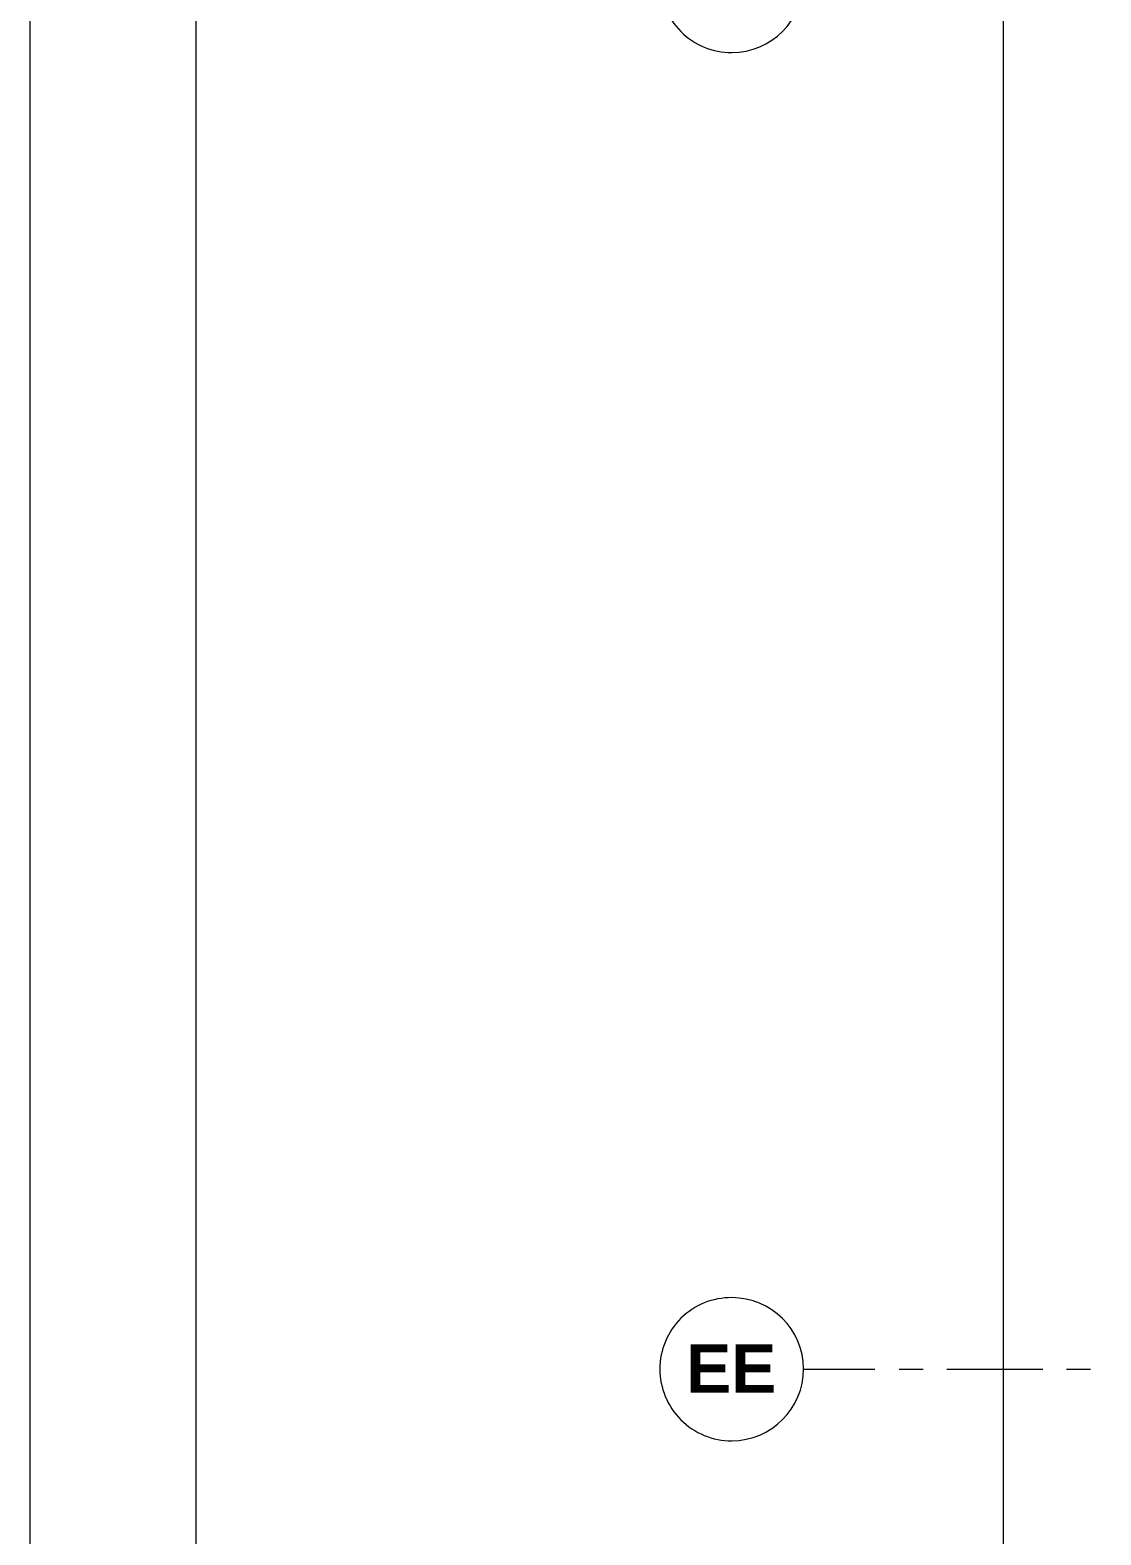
# Model space of a CAD drawing. Header units: metres. Extents: x -2 to 207, y -8 to 52.
# Drawn here: x -2.09 to 5.01, y 12.88 to 22.85 of the extents above; entities that cross this region are included whole.
import ezdxf

# ---------------------------------------------------------------- set-up
doc = ezdxf.new("R2010")
doc.units = ezdxf.units.M
for name, color, linetype, lineweight in [('HVAC - Ductos', 5, 'Continuous', 0), ('PDF_Text', 7, 'Continuous', 0), ('pie de plano', 7, 'Continuous', 0)]:
    doc.layers.add(name, color=color, linetype=linetype, lineweight=lineweight)
doc.layers.add('PDF_Geometry', color=7, linetype='Continuous', lineweight=0, true_color=0xaaaaaa)
doc.styles.add('PDF Helvetica Bold', font='')
doc.styles.get('PDF Helvetica Bold').set_extended_font_data('Helvetica', bold=True)

msp = doc.modelspace()

# ---------------------------------------------------------------- linework, layer by layer
at = {"layer": 'HVAC - Ductos', "color": 252, "lineweight": 0, "true_color": 0x939598}
msp.add_lwpolyline([(4.3611, 9.1378), (4.3611, 46.4007)], dxfattribs=at)
at = {"layer": 'PDF_Geometry', "lineweight": 0}
for points in [[(2.5606, 23.6526, 0.418243), (2.084, 23.1761, 0.414658), (2.5606, 22.6996, 0.411072), (3.037, 23.1761, 0.414666)], [(2.5606, 14.4525, 0.416621), (2.084, 13.9806, 0.414636), (2.5606, 13.5041, 0.41105), (3.037, 13.9806, 0.413031)]]:
    msp.add_lwpolyline(points, format="xyb", close=True, dxfattribs=at)
for points in [[(3.5089, 13.976), (3.0324, 13.976)], [(3.8297, 13.976), (3.6693, 13.976)]]:
    msp.add_lwpolyline(points, dxfattribs=at)
at = {"layer": 'PDF_Geometry', "color": 252, "lineweight": 0, "true_color": 0x939598}
for points in [[(4.6223, 13.976), (3.9855, 13.976)], [(4.9385, 13.976), (4.778, 13.976)]]:
    msp.add_lwpolyline(points, dxfattribs=at)
at = {"layer": 'pie de plano', "color": 7, "lineweight": 0}
msp.add_lwpolyline([(87.8812, 52.1373), (87.8812, -7.8416), (-2.0899, -7.8416), (-2.0899, 52.1373)], close=True, dxfattribs=at)
msp.add_lwpolyline([(87.4042, 51.3264), (-0.9903, 51.3264), (-0.9903, -7.1773), (87.4042, -7.1773)], dxfattribs=at)

# ---------------------------------------------------------------- texts
at = {"layer": 'PDF_Text', "color": 253, "lineweight": 0, "true_color": 0xaaaaaa, "insert": (2.2584, 13.9825), "char_height": 0.32008, "attachment_point": 4, "style": 'PDF Helvetica Bold'}
msp.add_mtext('EE', dxfattribs=at)

doc.saveas('drawing.dxf')
